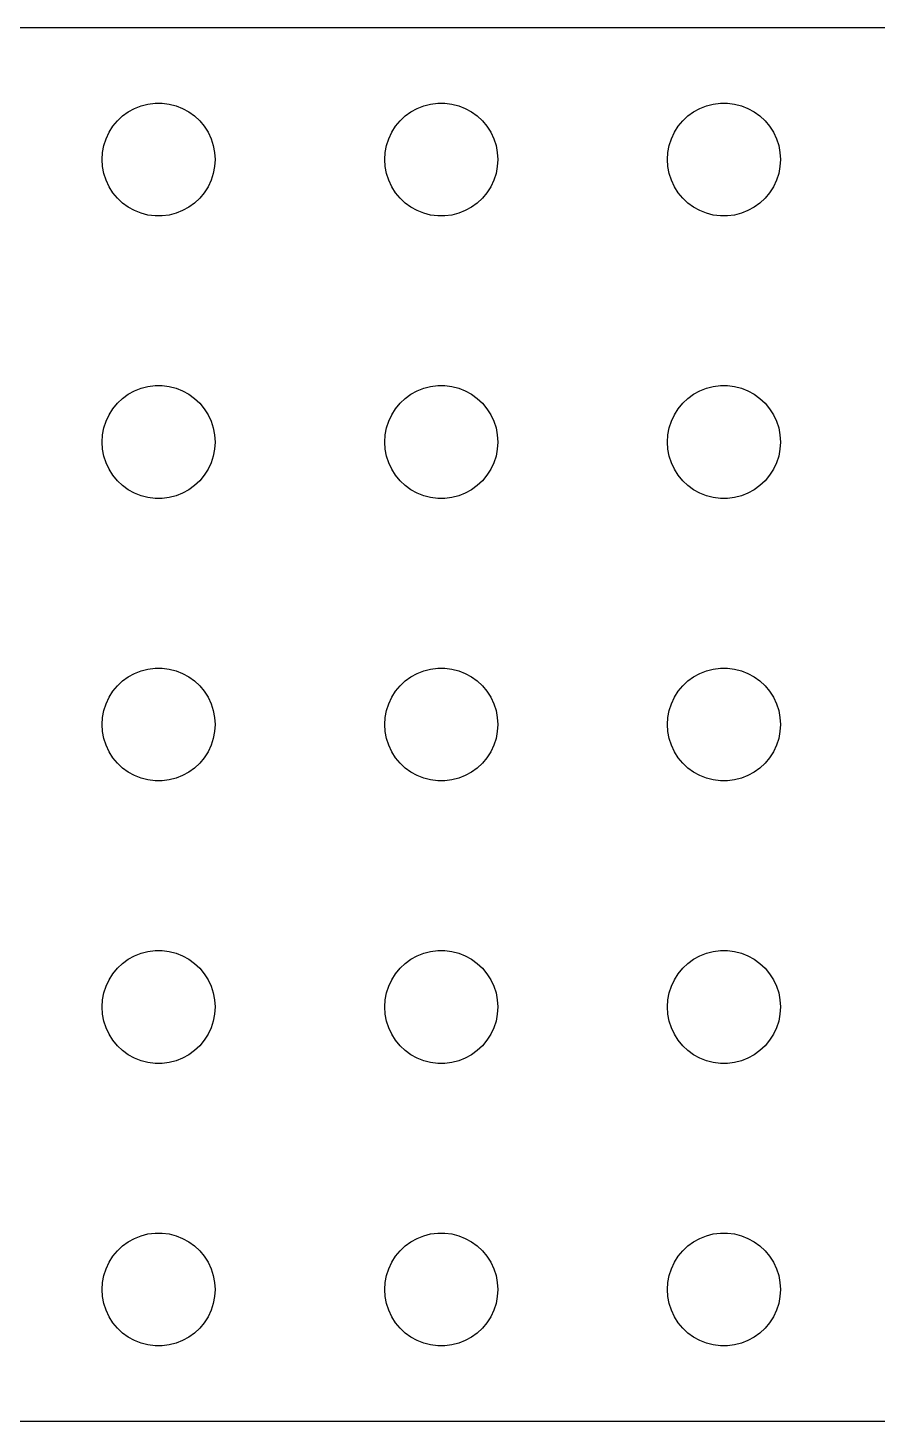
# Model space of a CAD drawing. Header units: metres. Extents: x -187 to 187, y -37 to 37.
# Drawn here: x -141.9 to -96.9, y -37 to 37 of the extents above; entities that cross this region are included whole.
import ezdxf

# ---------------------------------------------------------------- set-up
doc = ezdxf.new("R2010")
doc.units = ezdxf.units.M

msp = doc.modelspace()

# ---------------------------------------------------------------- linework, layer by layer
for p, q in [((182.314, 36.9901), (-182.314, 36.9901)), ((-136.607, 32.533), (-136.277, 32.7145)), ((-136.277, 32.7145), (-135.927, 32.8532)), ((-135.927, 32.8532), (-135.562, 32.9469)), ((-135.562, 32.9469), (-135.188, 32.9941)), ((-135.188, 32.9941), (-134.812, 32.9941)), ((-134.812, 32.9941), (-134.438, 32.9469)), ((-134.438, 32.9469), (-134.073, 32.8532)), ((-134.073, 32.8532), (-133.723, 32.7145)), ((-133.723, 32.7145), (-133.393, 32.533)), ((-121.607, 32.533), (-121.277, 32.7145)), ((-121.277, 32.7145), (-120.927, 32.8532)), ((-120.927, 32.8532), (-120.562, 32.9469)), ((-120.562, 32.9469), (-120.188, 32.9941)), ((-120.188, 32.9941), (-119.812, 32.9941)), ((-119.812, 32.9941), (-119.438, 32.9469)), ((-119.438, 32.9469), (-119.073, 32.8532)), ((-119.073, 32.8532), (-118.723, 32.7145)), ((-118.723, 32.7145), (-118.393, 32.533)), ((-106.607, 32.533), (-106.277, 32.7145)), ((-106.277, 32.7145), (-105.927, 32.8532)), ((-105.927, 32.8532), (-105.562, 32.9469)), ((-105.562, 32.9469), (-105.188, 32.9941)), ((-105.188, 32.9941), (-104.812, 32.9941)), ((-104.812, 32.9941), (-104.438, 32.9469)), ((-104.438, 32.9469), (-104.073, 32.8532)), ((-104.073, 32.8532), (-103.723, 32.7145)), ((-103.723, 32.7145), (-103.393, 32.533)), ((-137.427, 31.7634), (-137.187, 32.0536)), ((-137.187, 32.0536), (-136.912, 32.3115)), ((-136.912, 32.3115), (-136.607, 32.533)), ((-133.393, 32.533), (-133.088, 32.3115)), ((-133.088, 32.3115), (-132.813, 32.0536)), ((-132.813, 32.0536), (-132.573, 31.7634)), ((-122.427, 31.7634), (-122.187, 32.0536)), ((-122.187, 32.0536), (-121.912, 32.3115)), ((-121.912, 32.3115), (-121.607, 32.533)), ((-118.393, 32.533), (-118.088, 32.3115)), ((-118.088, 32.3115), (-117.813, 32.0536)), ((-117.813, 32.0536), (-117.573, 31.7634)), ((-107.427, 31.7634), (-107.187, 32.0536)), ((-107.187, 32.0536), (-106.912, 32.3115)), ((-106.912, 32.3115), (-106.607, 32.533)), ((-103.393, 32.533), (-103.088, 32.3115)), ((-103.088, 32.3115), (-102.813, 32.0536)), ((-102.813, 32.0536), (-102.573, 31.7634)), ((-137.906, 30.7461), (-137.789, 31.1044)), ((-137.789, 31.1044), (-137.629, 31.4453)), ((-137.629, 31.4453), (-137.427, 31.7634)), ((-132.573, 31.7634), (-132.371, 31.4453)), ((-132.371, 31.4453), (-132.211, 31.1044)), ((-132.211, 31.1044), (-132.094, 30.7461)), ((-122.906, 30.7461), (-122.789, 31.1044)), ((-122.789, 31.1044), (-122.629, 31.4453)), ((-122.629, 31.4453), (-122.427, 31.7634)), ((-117.573, 31.7634), (-117.371, 31.4453)), ((-117.371, 31.4453), (-117.211, 31.1044)), ((-117.211, 31.1044), (-117.094, 30.7461)), ((-107.906, 30.7461), (-107.789, 31.1044)), ((-107.789, 31.1044), (-107.629, 31.4453)), ((-107.629, 31.4453), (-107.427, 31.7634)), ((-102.573, 31.7634), (-102.371, 31.4453)), ((-102.371, 31.4453), (-102.211, 31.1044)), ((-102.211, 31.1044), (-102.094, 30.7461)), ((-138, 30), (-137.976, 30.376)), ((-137.976, 30.376), (-137.906, 30.7461)), ((-132.094, 30.7461), (-132.024, 30.376)), ((-132.024, 30.376), (-132, 30)), ((-123, 30), (-122.976, 30.376)), ((-122.976, 30.376), (-122.906, 30.7461)), ((-117.094, 30.7461), (-117.024, 30.376)), ((-117.024, 30.376), (-117, 30)), ((-108, 30), (-107.976, 30.376)), ((-107.976, 30.376), (-107.906, 30.7461)), ((-102.094, 30.7461), (-102.024, 30.376)), ((-102.024, 30.376), (-102, 30)), ((-137.976, 29.624), (-138, 30)), ((-137.906, 29.2539), (-137.976, 29.624)), ((-132.024, 29.624), (-132.094, 29.2539)), ((-132, 30), (-132.024, 29.624)), ((-122.976, 29.624), (-123, 30)), ((-122.906, 29.2539), (-122.976, 29.624)), ((-117.024, 29.624), (-117.094, 29.2539)), ((-117, 30), (-117.024, 29.624)), ((-107.976, 29.624), (-108, 30)), ((-107.906, 29.2539), (-107.976, 29.624)), ((-102.024, 29.624), (-102.094, 29.2539)), ((-102, 30), (-102.024, 29.624)), ((-137.789, 28.8956), (-137.906, 29.2539)), ((-137.629, 28.5547), (-137.789, 28.8956)), ((-132.211, 28.8956), (-132.371, 28.5547)), ((-132.094, 29.2539), (-132.211, 28.8956)), ((-122.789, 28.8956), (-122.906, 29.2539)), ((-122.629, 28.5547), (-122.789, 28.8956)), ((-117.211, 28.8956), (-117.371, 28.5547)), ((-117.094, 29.2539), (-117.211, 28.8956)), ((-107.789, 28.8956), (-107.906, 29.2539)), ((-107.629, 28.5547), (-107.789, 28.8956)), ((-102.211, 28.8956), (-102.371, 28.5547)), ((-102.094, 29.2539), (-102.211, 28.8956)), ((-137.427, 28.2366), (-137.629, 28.5547)), ((-137.187, 27.9464), (-137.427, 28.2366)), ((-132.573, 28.2366), (-132.813, 27.9464)), ((-132.371, 28.5547), (-132.573, 28.2366)), ((-122.427, 28.2366), (-122.629, 28.5547)), ((-122.187, 27.9464), (-122.427, 28.2366)), ((-117.573, 28.2366), (-117.813, 27.9464)), ((-117.371, 28.5547), (-117.573, 28.2366)), ((-107.427, 28.2366), (-107.629, 28.5547)), ((-107.187, 27.9464), (-107.427, 28.2366)), ((-102.573, 28.2366), (-102.813, 27.9464)), ((-102.371, 28.5547), (-102.573, 28.2366)), ((-136.912, 27.6884), (-137.187, 27.9464)), ((-136.607, 27.467), (-136.912, 27.6884)), ((-136.277, 27.2855), (-136.607, 27.467)), ((-133.393, 27.467), (-133.723, 27.2855)), ((-133.088, 27.6884), (-133.393, 27.467)), ((-132.813, 27.9464), (-133.088, 27.6884)), ((-121.912, 27.6884), (-122.187, 27.9464)), ((-121.607, 27.467), (-121.912, 27.6884)), ((-121.277, 27.2855), (-121.607, 27.467)), ((-118.393, 27.467), (-118.723, 27.2855)), ((-118.088, 27.6884), (-118.393, 27.467)), ((-117.813, 27.9464), (-118.088, 27.6884)), ((-106.912, 27.6884), (-107.187, 27.9464)), ((-106.607, 27.467), (-106.912, 27.6884)), ((-106.277, 27.2855), (-106.607, 27.467)), ((-103.393, 27.467), (-103.723, 27.2855)), ((-103.088, 27.6884), (-103.393, 27.467)), ((-102.813, 27.9464), (-103.088, 27.6884)), ((-135.927, 27.1468), (-136.277, 27.2855)), ((-135.562, 27.0531), (-135.927, 27.1468)), ((-135.188, 27.0059), (-135.562, 27.0531)), ((-134.812, 27.0059), (-135.188, 27.0059)), ((-134.438, 27.0531), (-134.812, 27.0059)), ((-134.073, 27.1468), (-134.438, 27.0531)), ((-133.723, 27.2855), (-134.073, 27.1468)), ((-120.927, 27.1468), (-121.277, 27.2855)), ((-120.562, 27.0531), (-120.927, 27.1468)), ((-120.188, 27.0059), (-120.562, 27.0531)), ((-119.812, 27.0059), (-120.188, 27.0059)), ((-119.438, 27.0531), (-119.812, 27.0059)), ((-119.073, 27.1468), (-119.438, 27.0531)), ((-118.723, 27.2855), (-119.073, 27.1468)), ((-105.927, 27.1468), (-106.277, 27.2855)), ((-105.562, 27.0531), (-105.927, 27.1468)), ((-105.188, 27.0059), (-105.562, 27.0531)), ((-104.812, 27.0059), (-105.188, 27.0059)), ((-104.438, 27.0531), (-104.812, 27.0059)), ((-104.073, 27.1468), (-104.438, 27.0531)), ((-103.723, 27.2855), (-104.073, 27.1468)), ((-136.277, 17.7145), (-135.927, 17.8532)), ((-135.927, 17.8532), (-135.562, 17.9469)), ((-135.562, 17.9469), (-135.188, 17.9941)), ((-135.188, 17.9941), (-134.812, 17.9941)), ((-134.812, 17.9941), (-134.438, 17.9469)), ((-134.438, 17.9469), (-134.073, 17.8532)), ((-134.073, 17.8532), (-133.723, 17.7145)), ((-121.277, 17.7145), (-120.927, 17.8532)), ((-120.927, 17.8532), (-120.562, 17.9469)), ((-120.562, 17.9469), (-120.188, 17.9941)), ((-120.188, 17.9941), (-119.812, 17.9941)), ((-119.812, 17.9941), (-119.438, 17.9469)), ((-119.438, 17.9469), (-119.073, 17.8532)), ((-119.073, 17.8532), (-118.723, 17.7145)), ((-106.277, 17.7145), (-105.927, 17.8532)), ((-105.927, 17.8532), (-105.562, 17.9469)), ((-105.562, 17.9469), (-105.188, 17.9941)), ((-105.188, 17.9941), (-104.812, 17.9941)), ((-104.812, 17.9941), (-104.438, 17.9469)), ((-104.438, 17.9469), (-104.073, 17.8532)), ((-104.073, 17.8532), (-103.723, 17.7145)), ((-137.427, 16.7634), (-137.187, 17.0536)), ((-137.187, 17.0536), (-136.912, 17.3115)), ((-136.912, 17.3115), (-136.607, 17.533)), ((-136.607, 17.533), (-136.277, 17.7145)), ((-133.723, 17.7145), (-133.393, 17.533)), ((-133.393, 17.533), (-133.088, 17.3115)), ((-133.088, 17.3115), (-132.813, 17.0536)), ((-132.813, 17.0536), (-132.573, 16.7634)), ((-122.427, 16.7634), (-122.187, 17.0536)), ((-122.187, 17.0536), (-121.912, 17.3115)), ((-121.912, 17.3115), (-121.607, 17.533)), ((-121.607, 17.533), (-121.277, 17.7145)), ((-118.723, 17.7145), (-118.393, 17.533)), ((-118.393, 17.533), (-118.088, 17.3115)), ((-118.088, 17.3115), (-117.813, 17.0536)), ((-117.813, 17.0536), (-117.573, 16.7634)), ((-107.427, 16.7634), (-107.187, 17.0536)), ((-107.187, 17.0536), (-106.912, 17.3115)), ((-106.912, 17.3115), (-106.607, 17.533)), ((-106.607, 17.533), (-106.277, 17.7145)), ((-103.723, 17.7145), (-103.393, 17.533)), ((-103.393, 17.533), (-103.088, 17.3115)), ((-103.088, 17.3115), (-102.813, 17.0536)), ((-102.813, 17.0536), (-102.573, 16.7634)), ((-137.789, 16.1044), (-137.629, 16.4453)), ((-137.629, 16.4453), (-137.427, 16.7634)), ((-132.573, 16.7634), (-132.371, 16.4453)), ((-132.371, 16.4453), (-132.211, 16.1044)), ((-122.789, 16.1044), (-122.629, 16.4453)), ((-122.629, 16.4453), (-122.427, 16.7634)), ((-117.573, 16.7634), (-117.371, 16.4453)), ((-117.371, 16.4453), (-117.211, 16.1044)), ((-107.789, 16.1044), (-107.629, 16.4453)), ((-107.629, 16.4453), (-107.427, 16.7634)), ((-102.573, 16.7634), (-102.371, 16.4453)), ((-102.371, 16.4453), (-102.211, 16.1044)), ((-137.976, 15.376), (-137.906, 15.7461)), ((-137.906, 15.7461), (-137.789, 16.1044)), ((-132.211, 16.1044), (-132.094, 15.7461)), ((-132.094, 15.7461), (-132.024, 15.376)), ((-122.976, 15.376), (-122.906, 15.7461)), ((-122.906, 15.7461), (-122.789, 16.1044)), ((-117.211, 16.1044), (-117.094, 15.7461)), ((-117.094, 15.7461), (-117.024, 15.376)), ((-107.976, 15.376), (-107.906, 15.7461)), ((-107.906, 15.7461), (-107.789, 16.1044)), ((-102.211, 16.1044), (-102.094, 15.7461)), ((-102.094, 15.7461), (-102.024, 15.376)), ((-138, 15), (-137.976, 15.376)), ((-137.976, 14.624), (-138, 15)), ((-132.024, 15.376), (-132, 15)), ((-132, 15), (-132.024, 14.624)), ((-123, 15), (-122.976, 15.376)), ((-122.976, 14.624), (-123, 15)), ((-117.024, 15.376), (-117, 15)), ((-117, 15), (-117.024, 14.624)), ((-108, 15), (-107.976, 15.376)), ((-107.976, 14.624), (-108, 15)), ((-102.024, 15.376), (-102, 15)), ((-102, 15), (-102.024, 14.624)), ((-137.906, 14.2539), (-137.976, 14.624)), ((-137.789, 13.8956), (-137.906, 14.2539)), ((-132.094, 14.2539), (-132.211, 13.8956)), ((-132.024, 14.624), (-132.094, 14.2539)), ((-122.906, 14.2539), (-122.976, 14.624)), ((-122.789, 13.8956), (-122.906, 14.2539)), ((-117.094, 14.2539), (-117.211, 13.8956)), ((-117.024, 14.624), (-117.094, 14.2539)), ((-107.906, 14.2539), (-107.976, 14.624)), ((-107.789, 13.8956), (-107.906, 14.2539)), ((-102.094, 14.2539), (-102.211, 13.8956)), ((-102.024, 14.624), (-102.094, 14.2539)), ((-137.629, 13.5547), (-137.789, 13.8956)), ((-137.427, 13.2366), (-137.629, 13.5547)), ((-132.371, 13.5547), (-132.573, 13.2366)), ((-132.211, 13.8956), (-132.371, 13.5547)), ((-122.629, 13.5547), (-122.789, 13.8956)), ((-122.427, 13.2366), (-122.629, 13.5547)), ((-117.371, 13.5547), (-117.573, 13.2366)), ((-117.211, 13.8956), (-117.371, 13.5547)), ((-107.629, 13.5547), (-107.789, 13.8956)), ((-107.427, 13.2366), (-107.629, 13.5547)), ((-102.371, 13.5547), (-102.573, 13.2366)), ((-102.211, 13.8956), (-102.371, 13.5547)), ((-137.187, 12.9464), (-137.427, 13.2366)), ((-136.912, 12.6884), (-137.187, 12.9464)), ((-136.607, 12.467), (-136.912, 12.6884)), ((-133.088, 12.6884), (-133.393, 12.467)), ((-132.813, 12.9464), (-133.088, 12.6884)), ((-132.573, 13.2366), (-132.813, 12.9464)), ((-122.187, 12.9464), (-122.427, 13.2366)), ((-121.912, 12.6884), (-122.187, 12.9464)), ((-121.607, 12.467), (-121.912, 12.6884)), ((-118.088, 12.6884), (-118.393, 12.467)), ((-117.813, 12.9464), (-118.088, 12.6884)), ((-117.573, 13.2366), (-117.813, 12.9464)), ((-107.187, 12.9464), (-107.427, 13.2366)), ((-106.912, 12.6884), (-107.187, 12.9464)), ((-106.607, 12.467), (-106.912, 12.6884)), ((-103.088, 12.6884), (-103.393, 12.467)), ((-102.813, 12.9464), (-103.088, 12.6884)), ((-102.573, 13.2366), (-102.813, 12.9464)), ((-136.277, 12.2855), (-136.607, 12.467)), ((-135.927, 12.1468), (-136.277, 12.2855)), ((-135.562, 12.0531), (-135.927, 12.1468)), ((-135.188, 12.0059), (-135.562, 12.0531)), ((-134.812, 12.0059), (-135.188, 12.0059)), ((-134.438, 12.0531), (-134.812, 12.0059)), ((-134.073, 12.1468), (-134.438, 12.0531)), ((-133.723, 12.2855), (-134.073, 12.1468)), ((-133.393, 12.467), (-133.723, 12.2855)), ((-121.277, 12.2855), (-121.607, 12.467)), ((-120.927, 12.1468), (-121.277, 12.2855)), ((-120.562, 12.0531), (-120.927, 12.1468)), ((-120.188, 12.0059), (-120.562, 12.0531)), ((-119.812, 12.0059), (-120.188, 12.0059)), ((-119.438, 12.0531), (-119.812, 12.0059)), ((-119.073, 12.1468), (-119.438, 12.0531)), ((-118.723, 12.2855), (-119.073, 12.1468)), ((-118.393, 12.467), (-118.723, 12.2855)), ((-106.277, 12.2855), (-106.607, 12.467)), ((-105.927, 12.1468), (-106.277, 12.2855)), ((-105.562, 12.0531), (-105.927, 12.1468)), ((-105.188, 12.0059), (-105.562, 12.0531)), ((-104.812, 12.0059), (-105.188, 12.0059)), ((-104.438, 12.0531), (-104.812, 12.0059)), ((-104.073, 12.1468), (-104.438, 12.0531)), ((-103.723, 12.2855), (-104.073, 12.1468)), ((-103.393, 12.467), (-103.723, 12.2855)), ((-135.562, 2.94685), (-135.188, 2.99408)), ((-135.188, 2.99408), (-134.812, 2.99408)), ((-134.812, 2.99408), (-134.438, 2.94685)), ((-120.562, 2.94685), (-120.188, 2.99408)), ((-120.188, 2.99408), (-119.812, 2.99408)), ((-119.812, 2.99408), (-119.438, 2.94685)), ((-105.562, 2.94685), (-105.188, 2.99408)), ((-105.188, 2.99408), (-104.812, 2.99408)), ((-104.812, 2.99408), (-104.438, 2.94685)), ((-137.187, 2.05363), (-136.912, 2.31154)), ((-136.912, 2.31154), (-136.607, 2.53297)), ((-136.607, 2.53297), (-136.277, 2.71448)), ((-136.277, 2.71448), (-135.927, 2.85316)), ((-135.927, 2.85316), (-135.562, 2.94685)), ((-134.438, 2.94685), (-134.073, 2.85316)), ((-134.073, 2.85316), (-133.723, 2.71448)), ((-133.723, 2.71448), (-133.393, 2.53297)), ((-133.393, 2.53297), (-133.088, 2.31154)), ((-133.088, 2.31154), (-132.813, 2.05363)), ((-122.187, 2.05363), (-121.912, 2.31154)), ((-121.912, 2.31154), (-121.607, 2.53297)), ((-121.607, 2.53297), (-121.277, 2.71448)), ((-121.277, 2.71448), (-120.927, 2.85316)), ((-120.927, 2.85316), (-120.562, 2.94685)), ((-119.438, 2.94685), (-119.073, 2.85316)), ((-119.073, 2.85316), (-118.723, 2.71448)), ((-118.723, 2.71448), (-118.393, 2.53297)), ((-118.393, 2.53297), (-118.088, 2.31154)), ((-118.088, 2.31154), (-117.813, 2.05363)), ((-107.187, 2.05363), (-106.912, 2.31154)), ((-106.912, 2.31154), (-106.607, 2.53297)), ((-106.607, 2.53297), (-106.277, 2.71448)), ((-106.277, 2.71448), (-105.927, 2.85316)), ((-105.927, 2.85316), (-105.562, 2.94685)), ((-104.438, 2.94685), (-104.073, 2.85316)), ((-104.073, 2.85316), (-103.723, 2.71448)), ((-103.723, 2.71448), (-103.393, 2.53297)), ((-103.393, 2.53297), (-103.088, 2.31154)), ((-103.088, 2.31154), (-102.813, 2.05363)), ((-137.629, 1.44525), (-137.427, 1.76335)), ((-137.427, 1.76335), (-137.187, 2.05363)), ((-132.813, 2.05363), (-132.573, 1.76335)), ((-132.573, 1.76335), (-132.371, 1.44525)), ((-122.629, 1.44525), (-122.427, 1.76335)), ((-122.427, 1.76335), (-122.187, 2.05363)), ((-117.813, 2.05363), (-117.573, 1.76335)), ((-117.573, 1.76335), (-117.371, 1.44525)), ((-107.629, 1.44525), (-107.427, 1.76335)), ((-107.427, 1.76335), (-107.187, 2.05363)), ((-102.813, 2.05363), (-102.573, 1.76335)), ((-102.573, 1.76335), (-102.371, 1.44525)), ((-137.976, 0.37599), (-137.906, 0.74606)), ((-137.906, 0.74606), (-137.789, 1.10437)), ((-137.789, 1.10437), (-137.629, 1.44525)), ((-132.371, 1.44525), (-132.211, 1.10437)), ((-132.211, 1.10437), (-132.094, 0.74606)), ((-132.094, 0.74606), (-132.024, 0.37599)), ((-122.976, 0.37599), (-122.906, 0.74606)), ((-122.906, 0.74606), (-122.789, 1.10437)), ((-122.789, 1.10437), (-122.629, 1.44525)), ((-117.371, 1.44525), (-117.211, 1.10437)), ((-117.211, 1.10437), (-117.094, 0.74606)), ((-117.094, 0.74606), (-117.024, 0.37599)), ((-107.976, 0.37599), (-107.906, 0.74606)), ((-107.906, 0.74606), (-107.789, 1.10437)), ((-107.789, 1.10437), (-107.629, 1.44525)), ((-102.371, 1.44525), (-102.211, 1.10437)), ((-102.211, 1.10437), (-102.094, 0.74606)), ((-102.094, 0.74606), (-102.024, 0.37599)), ((-138, 0), (-137.976, 0.37599)), ((-137.976, -0.37599), (-138, 0)), ((-132.024, 0.37599), (-132, 0)), ((-132, 0), (-132.024, -0.37599)), ((-123, 0), (-122.976, 0.37599)), ((-122.976, -0.37599), (-123, 0)), ((-117.024, 0.37599), (-117, 0)), ((-117, 0), (-117.024, -0.37599)), ((-108, 0), (-107.976, 0.37599)), ((-107.976, -0.37599), (-108, 0)), ((-102.024, 0.37599), (-102, 0)), ((-102, 0), (-102.024, -0.37599)), ((-137.906, -0.74606), (-137.976, -0.37599)), ((-132.024, -0.37599), (-132.094, -0.74606)), ((-122.906, -0.74606), (-122.976, -0.37599)), ((-117.024, -0.37599), (-117.094, -0.74606)), ((-107.906, -0.74606), (-107.976, -0.37599)), ((-102.024, -0.37599), (-102.094, -0.74606)), ((-137.789, -1.10437), (-137.906, -0.74606)), ((-137.629, -1.44525), (-137.789, -1.10437)), ((-137.427, -1.76335), (-137.629, -1.44525)), ((-132.371, -1.44525), (-132.573, -1.76335)), ((-132.211, -1.10437), (-132.371, -1.44525)), ((-132.094, -0.74606), (-132.211, -1.10437)), ((-122.789, -1.10437), (-122.906, -0.74606)), ((-122.629, -1.44525), (-122.789, -1.10437)), ((-122.427, -1.76335), (-122.629, -1.44525)), ((-117.371, -1.44525), (-117.573, -1.76335)), ((-117.211, -1.10437), (-117.371, -1.44525)), ((-117.094, -0.74606), (-117.211, -1.10437)), ((-107.789, -1.10437), (-107.906, -0.74606)), ((-107.629, -1.44525), (-107.789, -1.10437)), ((-107.427, -1.76335), (-107.629, -1.44525)), ((-102.371, -1.44525), (-102.573, -1.76335)), ((-102.211, -1.10437), (-102.371, -1.44525)), ((-102.094, -0.74606), (-102.211, -1.10437)), ((-137.187, -2.05363), (-137.427, -1.76335)), ((-136.912, -2.31154), (-137.187, -2.05363)), ((-132.813, -2.05363), (-133.088, -2.31154)), ((-132.573, -1.76335), (-132.813, -2.05363)), ((-122.187, -2.05363), (-122.427, -1.76335)), ((-121.912, -2.31154), (-122.187, -2.05363)), ((-117.813, -2.05363), (-118.088, -2.31154)), ((-117.573, -1.76335), (-117.813, -2.05363)), ((-107.187, -2.05363), (-107.427, -1.76335)), ((-106.912, -2.31154), (-107.187, -2.05363)), ((-102.813, -2.05363), (-103.088, -2.31154)), ((-102.573, -1.76335), (-102.813, -2.05363)), ((-136.607, -2.53297), (-136.912, -2.31154)), ((-136.277, -2.71448), (-136.607, -2.53297)), ((-135.927, -2.85316), (-136.277, -2.71448)), ((-135.562, -2.94685), (-135.927, -2.85316)), ((-135.188, -2.99408), (-135.562, -2.94685)), ((-134.438, -2.94685), (-134.812, -2.99408)), ((-134.073, -2.85316), (-134.438, -2.94685)), ((-133.723, -2.71448), (-134.073, -2.85316)), ((-133.393, -2.53297), (-133.723, -2.71448)), ((-133.088, -2.31154), (-133.393, -2.53297)), ((-121.607, -2.53297), (-121.912, -2.31154)), ((-121.277, -2.71448), (-121.607, -2.53297)), ((-120.927, -2.85316), (-121.277, -2.71448)), ((-120.562, -2.94685), (-120.927, -2.85316)), ((-120.188, -2.99408), (-120.562, -2.94685)), ((-119.438, -2.94685), (-119.812, -2.99408)), ((-119.073, -2.85316), (-119.438, -2.94685)), ((-118.723, -2.71448), (-119.073, -2.85316)), ((-118.393, -2.53297), (-118.723, -2.71448)), ((-118.088, -2.31154), (-118.393, -2.53297)), ((-106.607, -2.53297), (-106.912, -2.31154)), ((-106.277, -2.71448), (-106.607, -2.53297)), ((-105.927, -2.85316), (-106.277, -2.71448)), ((-105.562, -2.94685), (-105.927, -2.85316)), ((-105.188, -2.99408), (-105.562, -2.94685)), ((-104.438, -2.94685), (-104.812, -2.99408)), ((-104.073, -2.85316), (-104.438, -2.94685)), ((-103.723, -2.71448), (-104.073, -2.85316)), ((-103.393, -2.53297), (-103.723, -2.71448)), ((-103.088, -2.31154), (-103.393, -2.53297)), ((-134.812, -2.99408), (-135.188, -2.99408)), ((-119.812, -2.99408), (-120.188, -2.99408)), ((-104.812, -2.99408), (-105.188, -2.99408)), ((-136.912, -12.6884), (-136.607, -12.467)), ((-136.607, -12.467), (-136.277, -12.2855)), ((-136.277, -12.2855), (-135.927, -12.1468)), ((-135.927, -12.1468), (-135.562, -12.0531)), ((-135.562, -12.0531), (-135.188, -12.0059)), ((-135.188, -12.0059), (-134.812, -12.0059)), ((-134.812, -12.0059), (-134.438, -12.0531)), ((-134.438, -12.0531), (-134.073, -12.1468)), ((-134.073, -12.1468), (-133.723, -12.2855)), ((-133.723, -12.2855), (-133.393, -12.467)), ((-133.393, -12.467), (-133.088, -12.6884)), ((-121.912, -12.6884), (-121.607, -12.467)), ((-121.607, -12.467), (-121.277, -12.2855)), ((-121.277, -12.2855), (-120.927, -12.1468)), ((-120.927, -12.1468), (-120.562, -12.0531)), ((-120.562, -12.0531), (-120.188, -12.0059)), ((-120.188, -12.0059), (-119.812, -12.0059)), ((-119.812, -12.0059), (-119.438, -12.0531)), ((-119.438, -12.0531), (-119.073, -12.1468)), ((-119.073, -12.1468), (-118.723, -12.2855)), ((-118.723, -12.2855), (-118.393, -12.467)), ((-118.393, -12.467), (-118.088, -12.6884)), ((-106.912, -12.6884), (-106.607, -12.467)), ((-106.607, -12.467), (-106.277, -12.2855)), ((-106.277, -12.2855), (-105.927, -12.1468)), ((-105.927, -12.1468), (-105.562, -12.0531)), ((-105.562, -12.0531), (-105.188, -12.0059)), ((-105.188, -12.0059), (-104.812, -12.0059)), ((-104.812, -12.0059), (-104.438, -12.0531)), ((-104.438, -12.0531), (-104.073, -12.1468)), ((-104.073, -12.1468), (-103.723, -12.2855)), ((-103.723, -12.2855), (-103.393, -12.467)), ((-103.393, -12.467), (-103.088, -12.6884)), ((-137.629, -13.5547), (-137.427, -13.2366)), ((-137.427, -13.2366), (-137.187, -12.9464)), ((-137.187, -12.9464), (-136.912, -12.6884)), ((-133.088, -12.6884), (-132.813, -12.9464)), ((-132.813, -12.9464), (-132.573, -13.2366)), ((-132.573, -13.2366), (-132.371, -13.5547)), ((-122.629, -13.5547), (-122.427, -13.2366)), ((-122.427, -13.2366), (-122.187, -12.9464)), ((-122.187, -12.9464), (-121.912, -12.6884)), ((-118.088, -12.6884), (-117.813, -12.9464)), ((-117.813, -12.9464), (-117.573, -13.2366)), ((-117.573, -13.2366), (-117.371, -13.5547)), ((-107.629, -13.5547), (-107.427, -13.2366)), ((-107.427, -13.2366), (-107.187, -12.9464)), ((-107.187, -12.9464), (-106.912, -12.6884)), ((-103.088, -12.6884), (-102.813, -12.9464)), ((-102.813, -12.9464), (-102.573, -13.2366)), ((-102.573, -13.2366), (-102.371, -13.5547)), ((-137.906, -14.2539), (-137.789, -13.8956)), ((-137.789, -13.8956), (-137.629, -13.5547)), ((-132.371, -13.5547), (-132.211, -13.8956)), ((-132.211, -13.8956), (-132.094, -14.2539)), ((-122.906, -14.2539), (-122.789, -13.8956)), ((-122.789, -13.8956), (-122.629, -13.5547)), ((-117.371, -13.5547), (-117.211, -13.8956)), ((-117.211, -13.8956), (-117.094, -14.2539)), ((-107.906, -14.2539), (-107.789, -13.8956)), ((-107.789, -13.8956), (-107.629, -13.5547)), ((-102.371, -13.5547), (-102.211, -13.8956)), ((-102.211, -13.8956), (-102.094, -14.2539)), ((-138, -15), (-137.976, -14.624)), ((-137.976, -14.624), (-137.906, -14.2539)), ((-132.094, -14.2539), (-132.024, -14.624)), ((-132.024, -14.624), (-132, -15)), ((-123, -15), (-122.976, -14.624)), ((-122.976, -14.624), (-122.906, -14.2539)), ((-117.094, -14.2539), (-117.024, -14.624)), ((-117.024, -14.624), (-117, -15)), ((-108, -15), (-107.976, -14.624)), ((-107.976, -14.624), (-107.906, -14.2539)), ((-102.094, -14.2539), (-102.024, -14.624)), ((-102.024, -14.624), (-102, -15)), ((-137.976, -15.376), (-138, -15)), ((-137.906, -15.7461), (-137.976, -15.376)), ((-132.024, -15.376), (-132.094, -15.7461)), ((-132, -15), (-132.024, -15.376)), ((-122.976, -15.376), (-123, -15)), ((-122.906, -15.7461), (-122.976, -15.376)), ((-117.024, -15.376), (-117.094, -15.7461)), ((-117, -15), (-117.024, -15.376)), ((-107.976, -15.376), (-108, -15)), ((-107.906, -15.7461), (-107.976, -15.376)), ((-102.024, -15.376), (-102.094, -15.7461)), ((-102, -15), (-102.024, -15.376)), ((-137.789, -16.1044), (-137.906, -15.7461)), ((-137.629, -16.4453), (-137.789, -16.1044)), ((-132.211, -16.1044), (-132.371, -16.4453)), ((-132.094, -15.7461), (-132.211, -16.1044)), ((-122.789, -16.1044), (-122.906, -15.7461)), ((-122.629, -16.4453), (-122.789, -16.1044)), ((-117.211, -16.1044), (-117.371, -16.4453)), ((-117.094, -15.7461), (-117.211, -16.1044)), ((-107.789, -16.1044), (-107.906, -15.7461)), ((-107.629, -16.4453), (-107.789, -16.1044)), ((-102.211, -16.1044), (-102.371, -16.4453)), ((-102.094, -15.7461), (-102.211, -16.1044)), ((-137.427, -16.7634), (-137.629, -16.4453)), ((-137.187, -17.0536), (-137.427, -16.7634)), ((-132.573, -16.7634), (-132.813, -17.0536)), ((-132.371, -16.4453), (-132.573, -16.7634)), ((-122.427, -16.7634), (-122.629, -16.4453)), ((-122.187, -17.0536), (-122.427, -16.7634)), ((-117.573, -16.7634), (-117.813, -17.0536)), ((-117.371, -16.4453), (-117.573, -16.7634)), ((-107.427, -16.7634), (-107.629, -16.4453)), ((-107.187, -17.0536), (-107.427, -16.7634)), ((-102.573, -16.7634), (-102.813, -17.0536)), ((-102.371, -16.4453), (-102.573, -16.7634)), ((-136.912, -17.3115), (-137.187, -17.0536)), ((-136.607, -17.533), (-136.912, -17.3115)), ((-136.277, -17.7145), (-136.607, -17.533)), ((-135.927, -17.8532), (-136.277, -17.7145)), ((-133.723, -17.7145), (-134.073, -17.8532)), ((-133.393, -17.533), (-133.723, -17.7145)), ((-133.088, -17.3115), (-133.393, -17.533)), ((-132.813, -17.0536), (-133.088, -17.3115)), ((-121.912, -17.3115), (-122.187, -17.0536)), ((-121.607, -17.533), (-121.912, -17.3115)), ((-121.277, -17.7145), (-121.607, -17.533)), ((-120.927, -17.8532), (-121.277, -17.7145)), ((-118.723, -17.7145), (-119.073, -17.8532)), ((-118.393, -17.533), (-118.723, -17.7145)), ((-118.088, -17.3115), (-118.393, -17.533)), ((-117.813, -17.0536), (-118.088, -17.3115)), ((-106.912, -17.3115), (-107.187, -17.0536)), ((-106.607, -17.533), (-106.912, -17.3115)), ((-106.277, -17.7145), (-106.607, -17.533)), ((-105.927, -17.8532), (-106.277, -17.7145)), ((-103.723, -17.7145), (-104.073, -17.8532)), ((-103.393, -17.533), (-103.723, -17.7145)), ((-103.088, -17.3115), (-103.393, -17.533)), ((-102.813, -17.0536), (-103.088, -17.3115)), ((-135.562, -17.9469), (-135.927, -17.8532)), ((-135.188, -17.9941), (-135.562, -17.9469)), ((-134.812, -17.9941), (-135.188, -17.9941)), ((-134.438, -17.9469), (-134.812, -17.9941)), ((-134.073, -17.8532), (-134.438, -17.9469)), ((-120.562, -17.9469), (-120.927, -17.8532)), ((-120.188, -17.9941), (-120.562, -17.9469)), ((-119.812, -17.9941), (-120.188, -17.9941)), ((-119.438, -17.9469), (-119.812, -17.9941)), ((-119.073, -17.8532), (-119.438, -17.9469)), ((-105.562, -17.9469), (-105.927, -17.8532)), ((-105.188, -17.9941), (-105.562, -17.9469)), ((-104.812, -17.9941), (-105.188, -17.9941)), ((-104.438, -17.9469), (-104.812, -17.9941)), ((-104.073, -17.8532), (-104.438, -17.9469)), ((-136.607, -27.467), (-136.277, -27.2855)), ((-136.277, -27.2855), (-135.927, -27.1468)), ((-135.927, -27.1468), (-135.562, -27.0531)), ((-135.562, -27.0531), (-135.188, -27.0059)), ((-135.188, -27.0059), (-134.812, -27.0059)), ((-134.812, -27.0059), (-134.438, -27.0531)), ((-134.438, -27.0531), (-134.073, -27.1468)), ((-134.073, -27.1468), (-133.723, -27.2855)), ((-133.723, -27.2855), (-133.393, -27.467)), ((-121.607, -27.467), (-121.277, -27.2855)), ((-121.277, -27.2855), (-120.927, -27.1468)), ((-120.927, -27.1468), (-120.562, -27.0531)), ((-120.562, -27.0531), (-120.188, -27.0059)), ((-120.188, -27.0059), (-119.812, -27.0059)), ((-119.812, -27.0059), (-119.438, -27.0531)), ((-119.438, -27.0531), (-119.073, -27.1468)), ((-119.073, -27.1468), (-118.723, -27.2855)), ((-118.723, -27.2855), (-118.393, -27.467)), ((-106.607, -27.467), (-106.277, -27.2855)), ((-106.277, -27.2855), (-105.927, -27.1468)), ((-105.927, -27.1468), (-105.562, -27.0531)), ((-105.562, -27.0531), (-105.188, -27.0059)), ((-105.188, -27.0059), (-104.812, -27.0059)), ((-104.812, -27.0059), (-104.438, -27.0531)), ((-104.438, -27.0531), (-104.073, -27.1468)), ((-104.073, -27.1468), (-103.723, -27.2855)), ((-103.723, -27.2855), (-103.393, -27.467)), ((-137.427, -28.2366), (-137.187, -27.9464)), ((-137.187, -27.9464), (-136.912, -27.6884)), ((-136.912, -27.6884), (-136.607, -27.467)), ((-133.393, -27.467), (-133.088, -27.6884)), ((-133.088, -27.6884), (-132.813, -27.9464)), ((-132.813, -27.9464), (-132.573, -28.2366)), ((-122.427, -28.2366), (-122.187, -27.9464)), ((-122.187, -27.9464), (-121.912, -27.6884)), ((-121.912, -27.6884), (-121.607, -27.467)), ((-118.393, -27.467), (-118.088, -27.6884)), ((-118.088, -27.6884), (-117.813, -27.9464)), ((-117.813, -27.9464), (-117.573, -28.2366)), ((-107.427, -28.2366), (-107.187, -27.9464)), ((-107.187, -27.9464), (-106.912, -27.6884)), ((-106.912, -27.6884), (-106.607, -27.467)), ((-103.393, -27.467), (-103.088, -27.6884)), ((-103.088, -27.6884), (-102.813, -27.9464)), ((-102.813, -27.9464), (-102.573, -28.2366)), ((-137.789, -28.8956), (-137.629, -28.5547)), ((-137.629, -28.5547), (-137.427, -28.2366)), ((-132.573, -28.2366), (-132.371, -28.5547)), ((-132.371, -28.5547), (-132.211, -28.8956)), ((-122.789, -28.8956), (-122.629, -28.5547)), ((-122.629, -28.5547), (-122.427, -28.2366)), ((-117.573, -28.2366), (-117.371, -28.5547)), ((-117.371, -28.5547), (-117.211, -28.8956)), ((-107.789, -28.8956), (-107.629, -28.5547)), ((-107.629, -28.5547), (-107.427, -28.2366)), ((-102.573, -28.2366), (-102.371, -28.5547)), ((-102.371, -28.5547), (-102.211, -28.8956)), ((-137.976, -29.624), (-137.906, -29.2539)), ((-137.906, -29.2539), (-137.789, -28.8956)), ((-132.211, -28.8956), (-132.094, -29.2539)), ((-132.094, -29.2539), (-132.024, -29.624)), ((-122.976, -29.624), (-122.906, -29.2539)), ((-122.906, -29.2539), (-122.789, -28.8956)), ((-117.211, -28.8956), (-117.094, -29.2539)), ((-117.094, -29.2539), (-117.024, -29.624)), ((-107.976, -29.624), (-107.906, -29.2539)), ((-107.906, -29.2539), (-107.789, -28.8956)), ((-102.211, -28.8956), (-102.094, -29.2539)), ((-102.094, -29.2539), (-102.024, -29.624)), ((-138, -30), (-137.976, -29.624)), ((-137.976, -30.376), (-138, -30)), ((-132.024, -29.624), (-132, -30)), ((-132, -30), (-132.024, -30.376)), ((-123, -30), (-122.976, -29.624)), ((-122.976, -30.376), (-123, -30)), ((-117.024, -29.624), (-117, -30)), ((-117, -30), (-117.024, -30.376)), ((-108, -30), (-107.976, -29.624)), ((-107.976, -30.376), (-108, -30)), ((-102.024, -29.624), (-102, -30)), ((-102, -30), (-102.024, -30.376)), ((-137.906, -30.7461), (-137.976, -30.376)), ((-137.789, -31.1044), (-137.906, -30.7461)), ((-132.094, -30.7461), (-132.211, -31.1044)), ((-132.024, -30.376), (-132.094, -30.7461)), ((-122.906, -30.7461), (-122.976, -30.376)), ((-122.789, -31.1044), (-122.906, -30.7461)), ((-117.094, -30.7461), (-117.211, -31.1044)), ((-117.024, -30.376), (-117.094, -30.7461)), ((-107.906, -30.7461), (-107.976, -30.376)), ((-107.789, -31.1044), (-107.906, -30.7461)), ((-102.094, -30.7461), (-102.211, -31.1044)), ((-102.024, -30.376), (-102.094, -30.7461)), ((-137.629, -31.4453), (-137.789, -31.1044)), ((-137.427, -31.7634), (-137.629, -31.4453)), ((-137.187, -32.0536), (-137.427, -31.7634)), ((-132.573, -31.7634), (-132.813, -32.0536)), ((-132.371, -31.4453), (-132.573, -31.7634)), ((-132.211, -31.1044), (-132.371, -31.4453)), ((-122.629, -31.4453), (-122.789, -31.1044)), ((-122.427, -31.7634), (-122.629, -31.4453)), ((-122.187, -32.0536), (-122.427, -31.7634)), ((-117.573, -31.7634), (-117.813, -32.0536)), ((-117.371, -31.4453), (-117.573, -31.7634)), ((-117.211, -31.1044), (-117.371, -31.4453)), ((-107.629, -31.4453), (-107.789, -31.1044)), ((-107.427, -31.7634), (-107.629, -31.4453)), ((-107.187, -32.0536), (-107.427, -31.7634)), ((-102.573, -31.7634), (-102.813, -32.0536)), ((-102.371, -31.4453), (-102.573, -31.7634)), ((-102.211, -31.1044), (-102.371, -31.4453)), ((-136.912, -32.3115), (-137.187, -32.0536)), ((-136.607, -32.533), (-136.912, -32.3115)), ((-136.277, -32.7145), (-136.607, -32.533)), ((-133.393, -32.533), (-133.723, -32.7145)), ((-133.088, -32.3115), (-133.393, -32.533)), ((-132.813, -32.0536), (-133.088, -32.3115)), ((-121.912, -32.3115), (-122.187, -32.0536)), ((-121.607, -32.533), (-121.912, -32.3115)), ((-121.277, -32.7145), (-121.607, -32.533)), ((-118.393, -32.533), (-118.723, -32.7145)), ((-118.088, -32.3115), (-118.393, -32.533)), ((-117.813, -32.0536), (-118.088, -32.3115)), ((-106.912, -32.3115), (-107.187, -32.0536)), ((-106.607, -32.533), (-106.912, -32.3115)), ((-106.277, -32.7145), (-106.607, -32.533)), ((-103.393, -32.533), (-103.723, -32.7145)), ((-103.088, -32.3115), (-103.393, -32.533)), ((-102.813, -32.0536), (-103.088, -32.3115)), ((-135.927, -32.8532), (-136.277, -32.7145)), ((-135.562, -32.9469), (-135.927, -32.8532)), ((-135.188, -32.9941), (-135.562, -32.9469)), ((-134.812, -32.9941), (-135.188, -32.9941)), ((-134.438, -32.9469), (-134.812, -32.9941)), ((-134.073, -32.8532), (-134.438, -32.9469)), ((-133.723, -32.7145), (-134.073, -32.8532)), ((-120.927, -32.8532), (-121.277, -32.7145)), ((-120.562, -32.9469), (-120.927, -32.8532)), ((-120.188, -32.9941), (-120.562, -32.9469)), ((-119.812, -32.9941), (-120.188, -32.9941)), ((-119.438, -32.9469), (-119.812, -32.9941)), ((-119.073, -32.8532), (-119.438, -32.9469)), ((-118.723, -32.7145), (-119.073, -32.8532)), ((-105.927, -32.8532), (-106.277, -32.7145)), ((-105.562, -32.9469), (-105.927, -32.8532)), ((-105.188, -32.9941), (-105.562, -32.9469)), ((-104.812, -32.9941), (-105.188, -32.9941)), ((-104.438, -32.9469), (-104.812, -32.9941)), ((-104.073, -32.8532), (-104.438, -32.9469)), ((-103.723, -32.7145), (-104.073, -32.8532)), ((-182.314, -36.9901), (182.314, -36.9901))]:
    msp.add_line(p, q)

doc.saveas('drawing.dxf')
